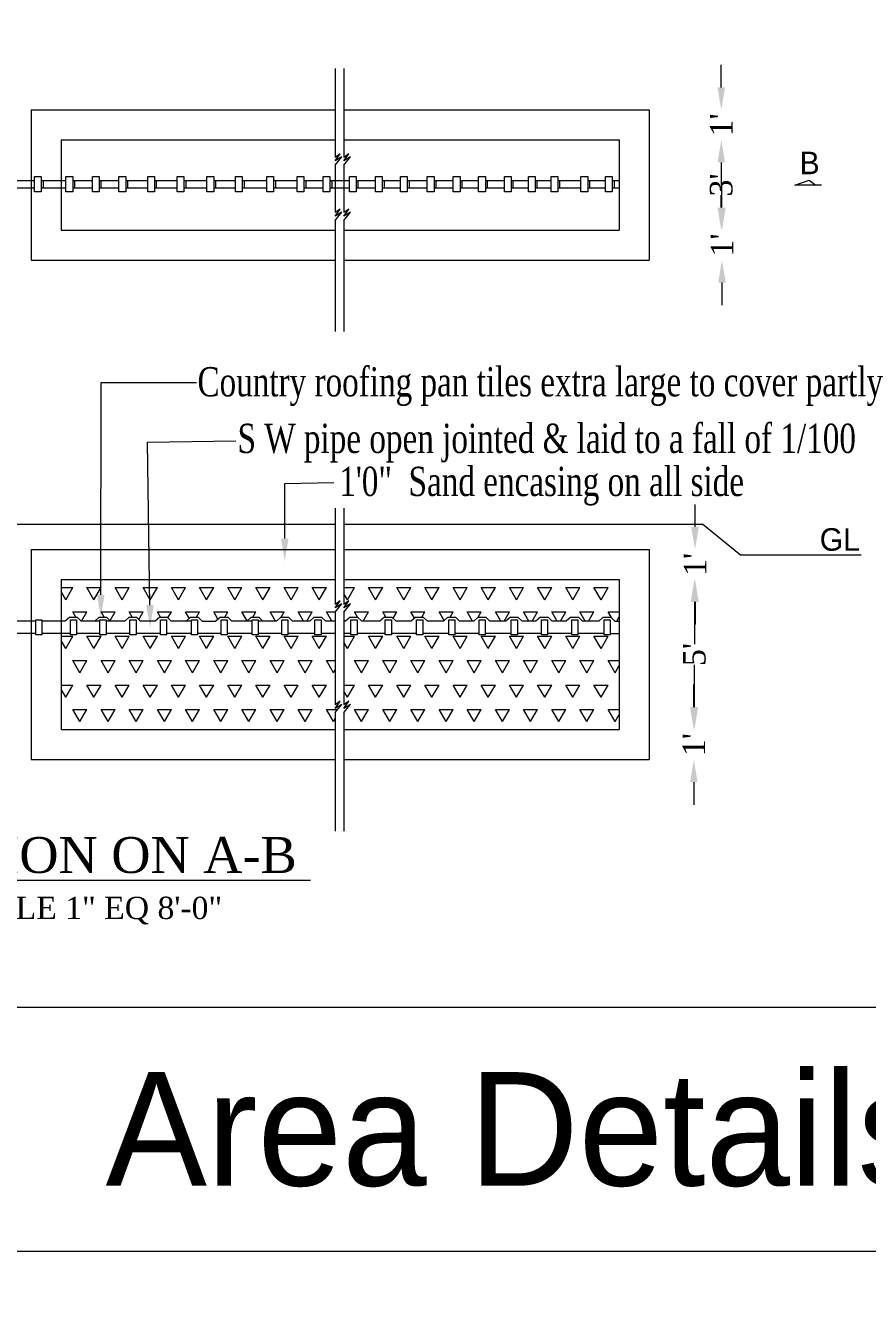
# Model space of a CAD drawing. Header units: millimetres. Extents: x 0 to 54.7, y 0 to 44.6.
# Drawn here: x 25.64 to 30.11, y 10.88 to 17.63 of the extents above; entities that cross this region are included whole.
import ezdxf
from ezdxf.enums import TextEntityAlignment as Align

# ---------------------------------------------------------------- set-up
doc = ezdxf.new("R2010")
doc.units = ezdxf.units.MM
doc.header["$MEASUREMENT"] = 0
doc.layers.get('0').update_dxf_attribs({"lineweight": 5})
doc.styles.add('STYLE 2', font='ANTQUABI.TTF')
doc.styles.add('style3', font='TIMES_0.TTF', dxfattribs={"width": 0.75})
doc.styles.add('TI', font='TIMES_0.TTF')
doc.styles.add('TIT', font='romantic.ttf')

msp = doc.modelspace()

# ---------------------------------------------------------------- linework, layer by layer
for p, q in [((29.3349, 17.3002), (29.3349, 17.4199)), ((27.2846, 17.3999), (27.2846, 16.9284)), ((27.3306, 17.3999), (27.3306, 16.9284)), ((25.6693, 17.1805), (25.6693, 16.3826)), ((25.6693, 17.1805), (27.2846, 17.1805)), ((27.3306, 17.1805), (28.9525, 17.1805)), ((28.9525, 17.1805), (28.9525, 16.3826)), ((25.8289, 17.0209), (25.8289, 16.5422)), ((25.8289, 17.0209), (27.2846, 17.0209)), ((27.3306, 17.0209), (28.7929, 17.0209)), ((28.7929, 17.0209), (28.7929, 16.5422)), ((27.3101, 16.9467), (27.2846, 16.9284)), ((27.2846, 16.9093), (27.3101, 16.9467)), ((27.3306, 16.9093), (27.3562, 16.9467)), ((27.3562, 16.9467), (27.3306, 16.9284)), ((27.3196, 16.9307), (27.2846, 16.9093)), ((27.2846, 16.8874), (27.3196, 16.9307)), ((27.2846, 16.8874), (27.2846, 16.6344)), ((27.3306, 16.8874), (27.3657, 16.9307)), ((27.3657, 16.9307), (27.3306, 16.9093)), ((27.3306, 16.8874), (27.3306, 16.6344)), ((29.3349, 16.9012), (29.3349, 16.8351)), ((29.3349, 16.9012), (29.3349, 16.7815)), ((25.6869, 16.7657), (25.6869, 16.8263)), ((25.6869, 16.8263), (25.7228, 16.8263)), ((25.7228, 16.8263), (25.7228, 16.7456)), ((25.8542, 16.8263), (25.8901, 16.8263)), ((25.8542, 16.7456), (25.8542, 16.8263)), ((25.8901, 16.8263), (25.8901, 16.7456)), ((25.9945, 16.8263), (26.0304, 16.8263)), ((25.9945, 16.7456), (25.9945, 16.8263)), ((26.0304, 16.8263), (26.0304, 16.7456)), ((26.1356, 16.8263), (26.1714, 16.8263)), ((26.1356, 16.7456), (26.1356, 16.8263)), ((26.1714, 16.8263), (26.1714, 16.7456)), ((26.2884, 16.8263), (26.3242, 16.8263)), ((26.2884, 16.7456), (26.2884, 16.8263)), ((26.3242, 16.8263), (26.3242, 16.7456)), ((26.4449, 16.8263), (26.4808, 16.8263)), ((26.4449, 16.7456), (26.4449, 16.8263)), ((26.4808, 16.8263), (26.4808, 16.7456)), ((26.6029, 16.8263), (26.6388, 16.8263)), ((26.6029, 16.7456), (26.6029, 16.8263)), ((26.6388, 16.8263), (26.6388, 16.7456)), ((26.7549, 16.8263), (26.7908, 16.8263)), ((26.7549, 16.7456), (26.7549, 16.8263)), ((26.7908, 16.8263), (26.7908, 16.7456)), ((26.9211, 16.8263), (26.957, 16.8263)), ((26.9211, 16.7456), (26.9211, 16.8263)), ((26.957, 16.8263), (26.957, 16.7456)), ((27.0826, 16.8263), (27.1184, 16.8263)), ((27.0826, 16.7456), (27.0826, 16.8263)), ((27.1184, 16.8263), (27.1184, 16.7456)), ((27.2205, 16.8263), (27.2564, 16.8263)), ((27.2205, 16.7456), (27.2205, 16.8263)), ((27.2564, 16.8263), (27.2564, 16.7456)), ((27.3594, 16.8263), (27.3953, 16.8263)), ((27.3594, 16.7456), (27.3594, 16.8263)), ((27.3953, 16.8263), (27.3953, 16.7456)), ((27.4981, 16.8263), (27.534, 16.8263)), ((27.4981, 16.7456), (27.4981, 16.8263)), ((27.534, 16.8263), (27.534, 16.7456)), ((27.6308, 16.8263), (27.6667, 16.8263)), ((27.6308, 16.7456), (27.6308, 16.8263)), ((27.6667, 16.8263), (27.6667, 16.7456)), ((27.7732, 16.8263), (27.8091, 16.8263)), ((27.7732, 16.7456), (27.7732, 16.8263)), ((27.8091, 16.8263), (27.8091, 16.7456)), ((27.9117, 16.8263), (27.9476, 16.8263)), ((27.9117, 16.7456), (27.9117, 16.8263)), ((27.9476, 16.8263), (27.9476, 16.7456)), ((28.0463, 16.8263), (28.0822, 16.8263)), ((28.0463, 16.7456), (28.0463, 16.8263)), ((28.0822, 16.8263), (28.0822, 16.7456)), ((28.1829, 16.8263), (28.2187, 16.8263)), ((28.1829, 16.7456), (28.1829, 16.8263)), ((28.2187, 16.8263), (28.2187, 16.7456)), ((28.3102, 16.8263), (28.3461, 16.8263)), ((28.3102, 16.7456), (28.3102, 16.8263)), ((28.3461, 16.8263), (28.3461, 16.7456)), ((28.4305, 16.8263), (28.4663, 16.8263)), ((28.4305, 16.7456), (28.4305, 16.8263)), ((28.4663, 16.8263), (28.4663, 16.7456)), ((28.5897, 16.8263), (28.6256, 16.8263)), ((28.5897, 16.7456), (28.5897, 16.8263)), ((28.6256, 16.8263), (28.6256, 16.7456)), ((28.7197, 16.8263), (28.7555, 16.8263)), ((28.7197, 16.7456), (28.7197, 16.8263)), ((28.7555, 16.8263), (28.7555, 16.7456)), ((25.5102, 16.8059), (25.6869, 16.8059)), ((25.5102, 16.7657), (25.6869, 16.7657)), ((25.6869, 16.7456), (25.6869, 16.7657)), ((25.7228, 16.7456), (25.6869, 16.7456)), ((25.7228, 16.8059), (25.8542, 16.8059)), ((25.7228, 16.7657), (25.8542, 16.7657)), ((25.7325, 16.8059), (25.7325, 16.7657)), ((25.8901, 16.7456), (25.8542, 16.7456)), ((25.8901, 16.8059), (25.9945, 16.8059)), ((25.8901, 16.7657), (25.9945, 16.7657)), ((25.8998, 16.8059), (25.8998, 16.7657)), ((26.0304, 16.7456), (25.9945, 16.7456)), ((26.0304, 16.8059), (26.1356, 16.8059)), ((26.0304, 16.7657), (26.1356, 16.7657)), ((26.0401, 16.8059), (26.0401, 16.7657)), ((26.1714, 16.7456), (26.1356, 16.7456)), ((26.1714, 16.8059), (26.2884, 16.8059)), ((26.1714, 16.7657), (26.2884, 16.7657)), ((26.1811, 16.8059), (26.1811, 16.7657)), ((26.3242, 16.7456), (26.2884, 16.7456)), ((26.3242, 16.8059), (26.4449, 16.8059)), ((26.3242, 16.7657), (26.4449, 16.7657)), ((26.334, 16.8059), (26.334, 16.7657)), ((26.4808, 16.7456), (26.4449, 16.7456)), ((26.4808, 16.8059), (26.6029, 16.8059)), ((26.4808, 16.7657), (26.6029, 16.7657)), ((26.4905, 16.8059), (26.4905, 16.7657)), ((26.6388, 16.7456), (26.6029, 16.7456)), ((26.6388, 16.8059), (26.7549, 16.8059)), ((26.6388, 16.7657), (26.7549, 16.7657)), ((26.6485, 16.8059), (26.6485, 16.7657)), ((26.7908, 16.7456), (26.7549, 16.7456)), ((26.7908, 16.8059), (26.9211, 16.8059)), ((26.7908, 16.7657), (26.9211, 16.7657)), ((26.8005, 16.8059), (26.8005, 16.7657)), ((26.957, 16.7456), (26.9211, 16.7456)), ((26.957, 16.8059), (27.0826, 16.8059)), ((26.957, 16.7657), (27.0826, 16.7657)), ((26.9667, 16.8059), (26.9667, 16.7657)), ((27.1184, 16.7456), (27.0826, 16.7456)), ((27.1184, 16.8059), (27.2205, 16.8059)), ((27.1184, 16.7657), (27.2205, 16.7657)), ((27.1281, 16.8059), (27.1281, 16.7657)), ((27.2564, 16.7456), (27.2205, 16.7456)), ((27.2564, 16.8059), (27.3594, 16.8059)), ((27.2564, 16.7657), (27.3594, 16.7657)), ((27.2661, 16.8059), (27.2661, 16.7657)), ((27.3953, 16.7456), (27.3594, 16.7456)), ((27.3953, 16.8059), (27.4981, 16.8059)), ((27.3953, 16.7657), (27.4981, 16.7657)), ((27.405, 16.8059), (27.405, 16.7657)), ((27.534, 16.7456), (27.4981, 16.7456)), ((27.534, 16.8059), (27.6308, 16.8059)), ((27.534, 16.7657), (27.6308, 16.7657)), ((27.5437, 16.8059), (27.5437, 16.7657)), ((27.6667, 16.7456), (27.6308, 16.7456)), ((27.6667, 16.8059), (27.7732, 16.8059)), ((27.6667, 16.7657), (27.7732, 16.7657)), ((27.6764, 16.8059), (27.6764, 16.7657)), ((27.8091, 16.7456), (27.7732, 16.7456)), ((27.8091, 16.8059), (27.9117, 16.8059)), ((27.8091, 16.7657), (27.9117, 16.7657)), ((27.8188, 16.8059), (27.8188, 16.7657)), ((27.9476, 16.7456), (27.9117, 16.7456)), ((27.9476, 16.8059), (28.0463, 16.8059)), ((27.9476, 16.7657), (28.0463, 16.7657)), ((27.9573, 16.8059), (27.9573, 16.7657)), ((28.0822, 16.7456), (28.0463, 16.7456)), ((28.0822, 16.8059), (28.1829, 16.8059)), ((28.0822, 16.7657), (28.1829, 16.7657)), ((28.0919, 16.8059), (28.0919, 16.7657)), ((28.2187, 16.7456), (28.1829, 16.7456)), ((28.2187, 16.8059), (28.3102, 16.8059)), ((28.2187, 16.7657), (28.3102, 16.7657)), ((28.2284, 16.8059), (28.2284, 16.7657)), ((28.3461, 16.7456), (28.3102, 16.7456)), ((28.3461, 16.8059), (28.4305, 16.8059)), ((28.3461, 16.7657), (28.4305, 16.7657)), ((28.3558, 16.8059), (28.3558, 16.7657)), ((28.4663, 16.7456), (28.4305, 16.7456)), ((28.4663, 16.8059), (28.5897, 16.8059)), ((28.4663, 16.7657), (28.5897, 16.7657)), ((28.476, 16.8059), (28.476, 16.7657)), ((28.6256, 16.7456), (28.5897, 16.7456)), ((28.6256, 16.8059), (28.7197, 16.8059)), ((28.6256, 16.7657), (28.7197, 16.7657)), ((28.6353, 16.8059), (28.6353, 16.7657)), ((28.7555, 16.7456), (28.7197, 16.7456)), ((28.7555, 16.8059), (28.7929, 16.8059)), ((28.7555, 16.7657), (28.7929, 16.7657)), ((28.7652, 16.8059), (28.7652, 16.7657)), ((29.3386, 16.6618), (29.3386, 16.7815)), ((29.7255, 16.7798), (29.8016, 16.8071)), ((29.8666, 16.7798), (29.7255, 16.7798)), ((29.8016, 16.8071), (29.8374, 16.7798)), ((29.3349, 16.6618), (29.3349, 16.728)), ((27.2846, 16.6152), (27.3101, 16.6526)), ((27.3101, 16.6526), (27.2846, 16.6344)), ((27.2846, 16.5933), (27.3196, 16.6366)), ((27.3196, 16.6366), (27.2846, 16.6152)), ((27.3562, 16.6526), (27.3306, 16.6344)), ((27.3306, 16.6152), (27.3562, 16.6526)), ((27.3657, 16.6366), (27.3306, 16.6152)), ((27.3306, 16.5933), (27.3657, 16.6366)), ((25.8289, 16.5422), (27.2846, 16.5422)), ((27.2846, 16.5933), (27.2846, 16.002)), ((27.3306, 16.5933), (27.3306, 16.002)), ((27.3306, 16.5422), (28.7929, 16.5422)), ((25.6693, 16.3826), (27.2846, 16.3826)), ((27.3306, 16.3826), (28.9525, 16.3826)), ((29.3386, 16.2629), (29.3386, 16.1432)), ((27.2846, 15.0641), (27.2846, 14.5527)), ((27.3306, 15.0641), (27.3306, 14.5527)), ((29.1954, 14.9644), (29.1954, 15.0841)), ((22.9697, 14.9796), (27.2846, 14.9796)), ((27.3306, 14.9796), (29.2375, 14.9796)), ((29.2375, 14.9796), (29.4364, 14.8166)), ((25.6693, 14.8447), (27.2846, 14.8447)), ((25.6693, 14.8447), (25.6693, 13.7276)), ((27.3306, 14.8447), (28.9525, 14.8447)), ((28.9525, 14.8447), (28.9525, 13.7276)), ((29.4364, 14.8166), (30.0778, 14.8166)), ((25.8289, 14.6851), (27.2846, 14.6851)), ((25.8289, 14.6851), (25.8289, 13.8872)), ((27.3306, 14.6851), (28.7929, 14.6851)), ((28.7929, 14.6851), (28.7929, 13.8872)), ((25.8289, 14.6425), (25.8909, 14.6425)), ((25.8535, 14.5777), (25.8289, 14.6203)), ((25.8535, 14.5777), (25.8909, 14.6425)), ((26.0031, 14.5777), (25.9657, 14.6425)), ((25.9657, 14.6425), (26.0405, 14.6425)), ((26.0031, 14.5777), (26.0405, 14.6425)), ((26.1527, 14.5777), (26.1153, 14.6425)), ((26.1153, 14.6425), (26.1901, 14.6425)), ((26.1527, 14.5777), (26.1901, 14.6425)), ((26.3023, 14.5777), (26.2649, 14.6425)), ((26.2649, 14.6425), (26.3397, 14.6425)), ((26.3023, 14.5777), (26.3397, 14.6425)), ((26.4519, 14.5777), (26.4145, 14.6425)), ((26.4145, 14.6425), (26.4893, 14.6425)), ((26.4519, 14.5777), (26.4893, 14.6425)), ((26.6015, 14.5777), (26.5641, 14.6425)), ((26.5641, 14.6425), (26.6389, 14.6425)), ((26.6015, 14.5777), (26.6389, 14.6425)), ((26.7511, 14.5777), (26.7137, 14.6425)), ((26.7137, 14.6425), (26.7885, 14.6425)), ((26.7511, 14.5777), (26.7885, 14.6425)), ((26.9008, 14.5777), (26.8633, 14.6425)), ((26.8634, 14.6425), (26.9382, 14.6425)), ((26.9007, 14.5777), (26.9382, 14.6425)), ((27.0504, 14.5777), (27.013, 14.6425)), ((27.013, 14.6425), (27.0878, 14.6425)), ((27.0504, 14.5777), (27.0878, 14.6425)), ((27.2, 14.5777), (27.1626, 14.6425)), ((27.1626, 14.6425), (27.2374, 14.6425)), ((27.2, 14.5777), (27.2374, 14.6425)), ((27.3306, 14.6425), (27.387, 14.6425)), ((27.3496, 14.5777), (27.3306, 14.6105)), ((27.3496, 14.5777), (27.387, 14.6425)), ((27.4992, 14.5777), (27.4618, 14.6425)), ((27.4618, 14.6425), (27.5366, 14.6425)), ((27.4992, 14.5777), (27.5366, 14.6425)), ((27.6488, 14.5777), (27.6114, 14.6425)), ((27.6114, 14.6425), (27.6862, 14.6425)), ((27.6488, 14.5777), (27.6862, 14.6425)), ((27.7984, 14.5777), (27.761, 14.6425)), ((27.761, 14.6425), (27.8358, 14.6425)), ((27.7984, 14.5777), (27.8358, 14.6425)), ((27.948, 14.5777), (27.9106, 14.6425)), ((27.9106, 14.6425), (27.9854, 14.6425)), ((27.948, 14.5777), (27.9854, 14.6425)), ((28.0976, 14.5777), (28.0602, 14.6425)), ((28.0602, 14.6425), (28.1351, 14.6425)), ((28.0976, 14.5777), (28.135, 14.6425)), ((28.2473, 14.5777), (28.2099, 14.6425)), ((28.2099, 14.6425), (28.2847, 14.6425)), ((28.2473, 14.5777), (28.2847, 14.6425)), ((28.3969, 14.5777), (28.3595, 14.6425)), ((28.3595, 14.6425), (28.4343, 14.6425)), ((28.3969, 14.5777), (28.4343, 14.6425)), ((28.5465, 14.5777), (28.5091, 14.6425)), ((28.5091, 14.6425), (28.5839, 14.6425)), ((28.5465, 14.5777), (28.5839, 14.6425)), ((28.6961, 14.5777), (28.6587, 14.6425)), ((28.6587, 14.6425), (28.7335, 14.6425)), ((28.6961, 14.5777), (28.7335, 14.6425)), ((25.9072, 14.4846), (25.8909, 14.5129)), ((25.8909, 14.5129), (25.9657, 14.5129)), ((25.9373, 14.4637), (25.9657, 14.5129)), ((26.0568, 14.4846), (26.0405, 14.5129)), ((26.0405, 14.5129), (26.1153, 14.5129)), ((26.0885, 14.4665), (26.1153, 14.5129)), ((26.2065, 14.4846), (26.1901, 14.5129)), ((26.1901, 14.5129), (26.2649, 14.5129)), ((26.2417, 14.4728), (26.2649, 14.5129)), ((26.3561, 14.4846), (26.3397, 14.5129)), ((26.3397, 14.5129), (26.4145, 14.5129)), ((26.3959, 14.4806), (26.4145, 14.5129)), ((26.5092, 14.4786), (26.4893, 14.5129)), ((26.4893, 14.5129), (26.5641, 14.5129)), ((26.5479, 14.4849), (26.5641, 14.5129)), ((26.6617, 14.4735), (26.6389, 14.5129)), ((26.6389, 14.5129), (26.7137, 14.5129)), ((26.6974, 14.4846), (26.7137, 14.5129)), ((26.8161, 14.4651), (26.7885, 14.5129)), ((26.7885, 14.5129), (26.8634, 14.5129)), ((26.8472, 14.4849), (26.8633, 14.5129)), ((26.9665, 14.4637), (26.9382, 14.5129)), ((26.9382, 14.5129), (27.013, 14.5129)), ((26.9966, 14.4846), (27.013, 14.5129)), ((27.1162, 14.4637), (27.0878, 14.5129)), ((27.0878, 14.5129), (27.1626, 14.5129)), ((27.1342, 14.4637), (27.1626, 14.5129)), ((27.2658, 14.4637), (27.2374, 14.5129)), ((27.2374, 14.5129), (27.2856, 14.5129)), ((27.2846, 14.5336), (27.3101, 14.571)), ((27.3101, 14.571), (27.2846, 14.5527)), ((27.2846, 14.5117), (27.3196, 14.555)), ((27.3196, 14.555), (27.2846, 14.5336)), ((27.3562, 14.571), (27.3306, 14.5527)), ((27.3306, 14.5336), (27.3562, 14.571)), ((27.3657, 14.555), (27.3306, 14.5336)), ((27.3306, 14.5117), (27.3657, 14.555)), ((27.403, 14.4851), (27.387, 14.5129)), ((27.387, 14.5129), (27.4618, 14.5129)), ((27.4334, 14.4637), (27.4618, 14.5129)), ((27.5528, 14.4848), (27.5366, 14.5129)), ((27.5366, 14.5129), (27.6114, 14.5129)), ((27.5917, 14.4788), (27.6114, 14.5129)), ((27.7056, 14.4793), (27.6862, 14.5129)), ((27.6862, 14.5129), (27.761, 14.5129)), ((27.745, 14.4851), (27.761, 14.5129)), ((27.8624, 14.4669), (27.8358, 14.5129)), ((27.8358, 14.5129), (27.9106, 14.5129)), ((27.8946, 14.4851), (27.9106, 14.5129)), ((28.0138, 14.4637), (27.9854, 14.5129)), ((27.9854, 14.5129), (28.0602, 14.5129)), ((28.0442, 14.4851), (28.0602, 14.5129)), ((28.1634, 14.4637), (28.135, 14.5129)), ((28.1351, 14.5129), (28.2099, 14.5129)), ((28.1815, 14.4637), (28.2099, 14.5129)), ((28.3131, 14.4637), (28.2847, 14.5129)), ((28.2847, 14.5129), (28.3595, 14.5129)), ((28.3311, 14.4637), (28.3595, 14.5129)), ((28.4627, 14.4637), (28.4343, 14.5129)), ((28.4343, 14.5129), (28.5091, 14.5129)), ((28.4807, 14.4637), (28.5091, 14.5129)), ((28.6123, 14.4637), (28.5839, 14.5129)), ((28.5839, 14.5129), (28.6587, 14.5129)), ((28.6303, 14.4637), (28.6587, 14.5129)), ((28.751, 14.4826), (28.7335, 14.5129)), ((28.7335, 14.5129), (28.7929, 14.5129)), ((29.1923, 14.5654), (29.1923, 14.3408)), ((29.1954, 14.5654), (29.1954, 14.4457)), ((25.6937, 14.4637), (25.5068, 14.4637)), ((25.6937, 14.4704), (25.7263, 14.4704)), ((25.6937, 14.39), (25.6937, 14.4704)), ((25.7263, 14.4704), (25.7263, 14.39)), ((25.8506, 14.4637), (25.7263, 14.4637)), ((25.874, 14.4846), (25.8506, 14.4637)), ((25.874, 14.4846), (25.9137, 14.4846)), ((25.8782, 14.4707), (25.9109, 14.4707)), ((25.8782, 14.39), (25.8782, 14.4707)), ((25.9109, 14.4707), (25.9109, 14.39)), ((25.9137, 14.4846), (25.9351, 14.4637)), ((26.0345, 14.4637), (25.9351, 14.4637)), ((26.0345, 14.4637), (25.9351, 14.4637)), ((26.0302, 14.4846), (26.0068, 14.4637)), ((26.0302, 14.4846), (26.0699, 14.4846)), ((26.0345, 14.4704), (26.0671, 14.4704)), ((26.0345, 14.39), (26.0345, 14.4704)), ((26.0671, 14.4704), (26.0671, 14.39)), ((26.1665, 14.4637), (26.0671, 14.4637)), ((26.0699, 14.4846), (26.0914, 14.4637)), ((26.1898, 14.4846), (26.1665, 14.4637)), ((26.1898, 14.4846), (26.2296, 14.4846)), ((26.1941, 14.4707), (26.2268, 14.4707)), ((26.1941, 14.39), (26.1941, 14.4707)), ((26.2268, 14.4707), (26.2268, 14.39)), ((26.2296, 14.4846), (26.251, 14.4637)), ((26.3288, 14.4637), (26.251, 14.4637)), ((26.3521, 14.4846), (26.3288, 14.4637)), ((26.3521, 14.4846), (26.3919, 14.4846)), ((26.3564, 14.4704), (26.3891, 14.4704)), ((26.3564, 14.39), (26.3564, 14.4704)), ((26.3891, 14.4704), (26.3891, 14.39)), ((26.3919, 14.4846), (26.4133, 14.4637)), ((26.5205, 14.4637), (26.4133, 14.4637)), ((26.5163, 14.4849), (26.4929, 14.4641)), ((26.5163, 14.4849), (26.556, 14.4849)), ((26.5205, 14.4707), (26.5532, 14.4707)), ((26.5205, 14.39), (26.5205, 14.4707)), ((26.5532, 14.4707), (26.5532, 14.39)), ((26.556, 14.4849), (26.5778, 14.4637)), ((26.5778, 14.4637), (26.6508, 14.4637)), ((26.6742, 14.4846), (26.6508, 14.4637)), ((26.6742, 14.4846), (26.6508, 14.4637)), ((26.6742, 14.4846), (26.7139, 14.4846)), ((26.6742, 14.4846), (26.7139, 14.4846)), ((26.6784, 14.4704), (26.7111, 14.4704)), ((26.6784, 14.39), (26.6784, 14.4704)), ((26.6784, 14.4704), (26.7111, 14.4704)), ((26.6784, 14.39), (26.6784, 14.4704)), ((26.7111, 14.4704), (26.7111, 14.39)), ((26.7111, 14.4704), (26.7111, 14.39)), ((26.7139, 14.4846), (26.7354, 14.4637)), ((26.7139, 14.4846), (26.7354, 14.4637)), ((26.8426, 14.4637), (26.7354, 14.4637)), ((26.8426, 14.4637), (26.7354, 14.4637)), ((26.8383, 14.4849), (26.8149, 14.4641)), ((26.8383, 14.4849), (26.878, 14.4849)), ((26.8426, 14.4707), (26.8752, 14.4707)), ((26.8426, 14.39), (26.8426, 14.4707)), ((26.8752, 14.4707), (26.8752, 14.39)), ((26.9728, 14.4637), (26.8752, 14.4637)), ((26.9728, 14.4637), (26.8752, 14.4637)), ((26.878, 14.4849), (26.8995, 14.4641)), ((26.9962, 14.4846), (26.9728, 14.4637)), ((26.9962, 14.4846), (27.0359, 14.4846)), ((27.0005, 14.4704), (27.0331, 14.4704)), ((27.0005, 14.39), (27.0005, 14.4704)), ((27.0331, 14.4704), (27.0331, 14.39)), ((27.0359, 14.4846), (27.0574, 14.4637)), ((27.1493, 14.4637), (27.0574, 14.4637)), ((27.1493, 14.4637), (27.1292, 14.4637)), ((27.1726, 14.4846), (27.1493, 14.4637)), ((27.1726, 14.4846), (27.2123, 14.4846)), ((27.1769, 14.4704), (27.2096, 14.4704)), ((27.1769, 14.39), (27.1769, 14.4704)), ((27.2096, 14.4704), (27.2096, 14.39)), ((27.2123, 14.4846), (27.2338, 14.4637)), ((27.2846, 14.4637), (27.2338, 14.4637)), ((27.2846, 14.4637), (27.2338, 14.4637)), ((27.2838, 14.4637), (27.2846, 14.4652)), ((27.2846, 14.5117), (27.2846, 14.0193)), ((27.3306, 14.5117), (27.3306, 14.0193)), ((27.3394, 14.4637), (27.3306, 14.4637)), ((27.3634, 14.4851), (27.3394, 14.4637)), ((27.3634, 14.4851), (27.4031, 14.4851)), ((27.3677, 14.4709), (27.4003, 14.4709)), ((27.3677, 14.3902), (27.3677, 14.4709)), ((27.4003, 14.4709), (27.4003, 14.3902)), ((27.4031, 14.4851), (27.4252, 14.4637)), ((27.5222, 14.4637), (27.4252, 14.4637)), ((27.5458, 14.4848), (27.5222, 14.4637)), ((27.5458, 14.4848), (27.5856, 14.4848)), ((27.5501, 14.4706), (27.5828, 14.4706)), ((27.5501, 14.3902), (27.5501, 14.4706)), ((27.5828, 14.4706), (27.5828, 14.3902)), ((27.5856, 14.4848), (27.6073, 14.4637)), ((27.6881, 14.4637), (27.6073, 14.4637)), ((27.7121, 14.4851), (27.6881, 14.4637)), ((27.7121, 14.4851), (27.7519, 14.4851)), ((27.7164, 14.4709), (27.7491, 14.4709)), ((27.7164, 14.3902), (27.7164, 14.4709)), ((27.7491, 14.4709), (27.7491, 14.3902)), ((27.7519, 14.4851), (27.7739, 14.4637)), ((27.8588, 14.4637), (27.7739, 14.4637)), ((27.8828, 14.4851), (27.8588, 14.4637)), ((27.8828, 14.4851), (27.9225, 14.4851)), ((27.887, 14.4706), (27.9197, 14.4706)), ((27.887, 14.3902), (27.887, 14.4706)), ((27.9197, 14.4706), (27.9197, 14.3902)), ((27.9225, 14.4851), (27.9445, 14.4637)), ((28.02, 14.4637), (27.9445, 14.4637)), ((28.0441, 14.4851), (28.02, 14.4637)), ((28.0441, 14.4851), (28.0838, 14.4851)), ((28.0483, 14.4706), (28.081, 14.4706)), ((28.0483, 14.3902), (28.0483, 14.4706)), ((28.081, 14.4706), (28.081, 14.3902)), ((28.0838, 14.4851), (28.1058, 14.4637)), ((28.1909, 14.4637), (28.1058, 14.4637)), ((28.1909, 14.4637), (28.1058, 14.4637)), ((28.2153, 14.4855), (28.1909, 14.4637)), ((28.2153, 14.4855), (28.255, 14.4855)), ((28.2196, 14.4709), (28.2522, 14.4709)), ((28.2196, 14.3902), (28.2196, 14.4709)), ((28.2522, 14.4709), (28.2522, 14.3902)), ((28.255, 14.4855), (28.2774, 14.4637)), ((28.3506, 14.4637), (28.2774, 14.4637)), ((28.3506, 14.4637), (28.2774, 14.4637)), ((28.375, 14.4855), (28.3506, 14.4637)), ((28.375, 14.4855), (28.4147, 14.4855)), ((28.3792, 14.4709), (28.4119, 14.4709)), ((28.3792, 14.3902), (28.3792, 14.4709)), ((28.4119, 14.4709), (28.4119, 14.3902)), ((28.4147, 14.4855), (28.4371, 14.4637)), ((28.5117, 14.4637), (28.4371, 14.4637)), ((28.5117, 14.4637), (28.4371, 14.4637)), ((28.5361, 14.4855), (28.5117, 14.4637)), ((28.5361, 14.4855), (28.5758, 14.4855)), ((28.5403, 14.4706), (28.573, 14.4706)), ((28.5403, 14.3902), (28.5403, 14.4706)), ((28.573, 14.4706), (28.573, 14.3902)), ((28.5758, 14.4855), (28.5982, 14.4637)), ((28.6839, 14.4637), (28.5982, 14.4637)), ((28.7083, 14.4855), (28.6839, 14.4637)), ((28.7083, 14.4855), (28.748, 14.4855)), ((28.7126, 14.4706), (28.7452, 14.4706)), ((28.7126, 14.3902), (28.7126, 14.4706)), ((28.7452, 14.4706), (28.7452, 14.3902)), ((28.748, 14.4855), (28.7704, 14.4637)), ((28.7704, 14.4637), (28.7929, 14.4637)), ((28.7799, 14.4637), (28.7929, 14.4863)), ((25.6937, 14.3972), (25.5068, 14.3972)), ((25.7263, 14.39), (25.6937, 14.39)), ((25.8782, 14.3972), (25.7263, 14.3972)), ((25.8289, 14.3833), (25.8909, 14.3833)), ((25.8535, 14.3186), (25.8909, 14.3833)), ((25.9109, 14.39), (25.8782, 14.39)), ((26.0345, 14.3972), (25.9109, 14.3972)), ((26.0345, 14.3972), (25.9109, 14.3972)), ((26.0031, 14.3186), (25.9657, 14.3833)), ((25.9657, 14.3833), (26.0405, 14.3833)), ((26.0031, 14.3186), (26.0405, 14.3833)), ((26.0671, 14.39), (26.0345, 14.39)), ((26.1941, 14.3972), (26.0671, 14.3972)), ((26.1527, 14.3186), (26.1153, 14.3833)), ((26.1153, 14.3833), (26.1901, 14.3833)), ((26.1527, 14.3186), (26.1901, 14.3833)), ((26.2268, 14.39), (26.1941, 14.39)), ((26.3564, 14.3972), (26.2268, 14.3972)), ((26.3023, 14.3186), (26.2649, 14.3833)), ((26.2649, 14.3833), (26.3397, 14.3833)), ((26.3023, 14.3186), (26.3397, 14.3833)), ((26.3891, 14.39), (26.3564, 14.39)), ((26.5205, 14.3972), (26.3891, 14.3972)), ((26.4519, 14.3186), (26.4145, 14.3833)), ((26.4145, 14.3833), (26.4893, 14.3833)), ((26.4519, 14.3186), (26.4893, 14.3833)), ((26.5532, 14.39), (26.5205, 14.39)), ((26.6784, 14.3972), (26.5532, 14.3972)), ((26.6015, 14.3186), (26.5641, 14.3833)), ((26.5641, 14.3833), (26.6389, 14.3833)), ((26.6015, 14.3186), (26.6389, 14.3833)), ((26.7111, 14.39), (26.6784, 14.39)), ((26.7111, 14.39), (26.6784, 14.39)), ((26.8426, 14.3972), (26.7111, 14.3972)), ((26.8426, 14.3972), (26.7111, 14.3972)), ((26.7511, 14.3186), (26.7137, 14.3833)), ((26.7137, 14.3833), (26.7885, 14.3833)), ((26.7511, 14.3186), (26.7885, 14.3833)), ((26.8752, 14.39), (26.8426, 14.39)), ((26.9008, 14.3186), (26.8633, 14.3833)), ((26.8634, 14.3833), (26.9382, 14.3833)), ((27.0005, 14.3972), (26.8752, 14.3972)), ((27.0005, 14.3972), (26.8752, 14.3972)), ((26.9007, 14.3186), (26.9382, 14.3833)), ((27.0331, 14.39), (27.0005, 14.39)), ((27.0504, 14.3186), (27.013, 14.3833)), ((27.013, 14.3833), (27.0878, 14.3833)), ((27.1769, 14.3972), (27.0331, 14.3972)), ((27.0504, 14.3186), (27.0878, 14.3833)), ((27.1769, 14.3972), (27.1292, 14.3972)), ((27.2, 14.3186), (27.1626, 14.3833)), ((27.1626, 14.3833), (27.2374, 14.3833)), ((27.2096, 14.39), (27.1769, 14.39)), ((27.2, 14.3186), (27.2374, 14.3833)), ((27.2846, 14.3972), (27.2096, 14.3972)), ((27.2846, 14.3972), (27.2096, 14.3972)), ((27.3677, 14.3972), (27.3306, 14.3972)), ((27.3306, 14.3833), (27.387, 14.3833)), ((27.3496, 14.3186), (27.387, 14.3833)), ((27.4003, 14.3902), (27.3677, 14.3902)), ((27.5501, 14.3972), (27.4003, 14.3972)), ((27.4992, 14.3186), (27.4618, 14.3833)), ((27.4618, 14.3833), (27.5366, 14.3833)), ((27.4992, 14.3186), (27.5366, 14.3833)), ((27.5828, 14.3902), (27.5501, 14.3902)), ((27.7164, 14.3972), (27.5828, 14.3972)), ((27.6488, 14.3186), (27.6114, 14.3833)), ((27.6114, 14.3833), (27.6862, 14.3833)), ((27.6488, 14.3186), (27.6862, 14.3833)), ((27.7491, 14.3902), (27.7164, 14.3902)), ((27.887, 14.3972), (27.7491, 14.3972)), ((27.887, 14.3972), (27.7491, 14.3972)), ((27.7984, 14.3186), (27.761, 14.3833)), ((27.761, 14.3833), (27.8358, 14.3833)), ((27.7984, 14.3186), (27.8358, 14.3833)), ((27.9197, 14.3902), (27.887, 14.3902)), ((27.948, 14.3186), (27.9106, 14.3833)), ((27.9106, 14.3833), (27.9854, 14.3833)), ((28.0483, 14.3972), (27.9197, 14.3972)), ((27.948, 14.3186), (27.9854, 14.3833)), ((28.081, 14.3902), (28.0483, 14.3902)), ((28.0976, 14.3186), (28.0602, 14.3833)), ((28.0602, 14.3833), (28.1351, 14.3833)), ((28.2196, 14.3972), (28.081, 14.3972)), ((28.2196, 14.3972), (28.081, 14.3972)), ((28.0976, 14.3186), (28.135, 14.3833)), ((28.2473, 14.3186), (28.2099, 14.3833)), ((28.2099, 14.3833), (28.2847, 14.3833)), ((28.2522, 14.3902), (28.2196, 14.3902)), ((28.2473, 14.3186), (28.2847, 14.3833)), ((28.3792, 14.3972), (28.2522, 14.3972)), ((28.3792, 14.3972), (28.2522, 14.3972)), ((28.3792, 14.3972), (28.2522, 14.3972)), ((28.3969, 14.3186), (28.3595, 14.3833)), ((28.3595, 14.3833), (28.4343, 14.3833)), ((28.4119, 14.3902), (28.3792, 14.3902)), ((28.3969, 14.3186), (28.4343, 14.3833)), ((28.5403, 14.3972), (28.4119, 14.3972)), ((28.5403, 14.3972), (28.4119, 14.3972)), ((28.5403, 14.3972), (28.4119, 14.3972)), ((28.5465, 14.3186), (28.5091, 14.3833)), ((28.5091, 14.3833), (28.5839, 14.3833)), ((28.573, 14.3902), (28.5403, 14.3902)), ((28.5465, 14.3186), (28.5839, 14.3833)), ((28.7126, 14.3972), (28.573, 14.3972)), ((28.6961, 14.3186), (28.6587, 14.3833)), ((28.6587, 14.3833), (28.7335, 14.3833)), ((28.6961, 14.3186), (28.7335, 14.3833)), ((28.7452, 14.3902), (28.7126, 14.3902)), ((28.7452, 14.3972), (28.7929, 14.3972)), ((25.8535, 14.3186), (25.8289, 14.3612)), ((27.3496, 14.3186), (27.3306, 14.3514)), ((25.9283, 14.189), (25.8909, 14.2538)), ((25.8909, 14.2538), (25.9657, 14.2538)), ((25.9283, 14.189), (25.9657, 14.2538)), ((26.0779, 14.189), (26.0405, 14.2538)), ((26.0405, 14.2538), (26.1153, 14.2538)), ((26.0779, 14.189), (26.1153, 14.2538)), ((26.2275, 14.189), (26.1901, 14.2538)), ((26.1901, 14.2538), (26.2649, 14.2538)), ((26.2275, 14.189), (26.2649, 14.2538)), ((26.3771, 14.189), (26.3397, 14.2538)), ((26.3397, 14.2538), (26.4145, 14.2538)), ((26.3771, 14.189), (26.4145, 14.2538)), ((26.5267, 14.189), (26.4893, 14.2538)), ((26.4893, 14.2538), (26.5641, 14.2538)), ((26.5267, 14.189), (26.5641, 14.2538)), ((26.6763, 14.189), (26.6389, 14.2538)), ((26.6389, 14.2538), (26.7137, 14.2538)), ((26.6763, 14.189), (26.7137, 14.2538)), ((26.8259, 14.189), (26.7885, 14.2538)), ((26.7885, 14.2538), (26.8634, 14.2538)), ((26.8259, 14.189), (26.8633, 14.2538)), ((26.9756, 14.189), (26.9382, 14.2538)), ((26.9382, 14.2538), (27.013, 14.2538)), ((26.9756, 14.189), (27.013, 14.2538)), ((27.1252, 14.189), (27.0878, 14.2538)), ((27.0878, 14.2538), (27.1626, 14.2538)), ((27.1252, 14.189), (27.1626, 14.2538)), ((27.2748, 14.189), (27.2374, 14.2538)), ((27.2374, 14.2538), (27.2846, 14.2538)), ((27.4244, 14.189), (27.387, 14.2538)), ((27.387, 14.2538), (27.4618, 14.2538)), ((27.4244, 14.189), (27.4618, 14.2538)), ((27.574, 14.189), (27.5366, 14.2538)), ((27.5366, 14.2538), (27.6114, 14.2538)), ((27.574, 14.189), (27.6114, 14.2538)), ((27.7236, 14.189), (27.6862, 14.2538)), ((27.6862, 14.2538), (27.761, 14.2538)), ((27.7236, 14.189), (27.761, 14.2538)), ((27.8732, 14.189), (27.8358, 14.2538)), ((27.8358, 14.2538), (27.9106, 14.2538)), ((27.8732, 14.189), (27.9106, 14.2538)), ((28.0228, 14.189), (27.9854, 14.2538)), ((27.9854, 14.2538), (28.0602, 14.2538)), ((28.0228, 14.189), (28.0602, 14.2538)), ((28.1724, 14.189), (28.135, 14.2538)), ((28.1351, 14.2538), (28.2099, 14.2538)), ((28.1724, 14.189), (28.2099, 14.2538)), ((28.3221, 14.189), (28.2847, 14.2538)), ((28.2847, 14.2538), (28.3595, 14.2538)), ((28.3221, 14.189), (28.3595, 14.2538)), ((28.4717, 14.189), (28.4343, 14.2538)), ((28.4343, 14.2538), (28.5091, 14.2538)), ((28.4717, 14.189), (28.5091, 14.2538)), ((28.6213, 14.189), (28.5839, 14.2538)), ((28.5839, 14.2538), (28.6587, 14.2538)), ((28.6213, 14.189), (28.6587, 14.2538)), ((28.7709, 14.189), (28.7335, 14.2538)), ((28.7335, 14.2538), (28.7929, 14.2538)), ((27.2748, 14.189), (27.2846, 14.206)), ((28.7709, 14.189), (28.7929, 14.2271)), ((29.1923, 14.0069), (29.1923, 14.2315)), ((25.8289, 14.1242), (25.8909, 14.1242)), ((25.8535, 14.0594), (25.8909, 14.1242)), ((26.0031, 14.0594), (25.9657, 14.1242)), ((25.9657, 14.1242), (26.0405, 14.1242)), ((26.0031, 14.0594), (26.0405, 14.1242)), ((26.1527, 14.0594), (26.1153, 14.1242)), ((26.1153, 14.1242), (26.1901, 14.1242)), ((26.1527, 14.0594), (26.1901, 14.1242)), ((26.3023, 14.0594), (26.2649, 14.1242)), ((26.2649, 14.1242), (26.3397, 14.1242)), ((26.3023, 14.0594), (26.3397, 14.1242)), ((26.4519, 14.0594), (26.4145, 14.1242)), ((26.4145, 14.1242), (26.4893, 14.1242)), ((26.4519, 14.0594), (26.4893, 14.1242)), ((26.6015, 14.0594), (26.5641, 14.1242)), ((26.5641, 14.1242), (26.6389, 14.1242)), ((26.6015, 14.0594), (26.6389, 14.1242)), ((26.7511, 14.0594), (26.7137, 14.1242)), ((26.7137, 14.1242), (26.7885, 14.1242)), ((26.7511, 14.0594), (26.7885, 14.1242)), ((26.9008, 14.0594), (26.8633, 14.1242)), ((26.8634, 14.1242), (26.9382, 14.1242)), ((26.9007, 14.0594), (26.9382, 14.1242)), ((27.0504, 14.0594), (27.013, 14.1242)), ((27.013, 14.1242), (27.0878, 14.1242)), ((27.0504, 14.0594), (27.0878, 14.1242)), ((27.2, 14.0594), (27.1626, 14.1242)), ((27.1626, 14.1242), (27.2374, 14.1242)), ((27.2, 14.0594), (27.2374, 14.1242)), ((27.3306, 14.1242), (27.387, 14.1242)), ((27.3496, 14.0594), (27.387, 14.1242)), ((27.4992, 14.0594), (27.4618, 14.1242)), ((27.4618, 14.1242), (27.5366, 14.1242)), ((27.4992, 14.0594), (27.5366, 14.1242)), ((27.6488, 14.0594), (27.6114, 14.1242)), ((27.6114, 14.1242), (27.6862, 14.1242)), ((27.6488, 14.0594), (27.6862, 14.1242)), ((27.7984, 14.0594), (27.761, 14.1242)), ((27.761, 14.1242), (27.8358, 14.1242)), ((27.7984, 14.0594), (27.8358, 14.1242)), ((27.948, 14.0594), (27.9106, 14.1242)), ((27.9106, 14.1242), (27.9854, 14.1242)), ((27.948, 14.0594), (27.9854, 14.1242)), ((28.0976, 14.0594), (28.0602, 14.1242)), ((28.0602, 14.1242), (28.1351, 14.1242)), ((28.0976, 14.0594), (28.135, 14.1242)), ((28.2473, 14.0594), (28.2099, 14.1242)), ((28.2099, 14.1242), (28.2847, 14.1242)), ((28.2473, 14.0594), (28.2847, 14.1242)), ((28.3969, 14.0594), (28.3595, 14.1242)), ((28.3595, 14.1242), (28.4343, 14.1242)), ((28.3969, 14.0594), (28.4343, 14.1242)), ((28.5465, 14.0594), (28.5091, 14.1242)), ((28.5091, 14.1242), (28.5839, 14.1242)), ((28.5465, 14.0594), (28.5839, 14.1242)), ((28.6961, 14.0594), (28.6587, 14.1242)), ((28.6587, 14.1242), (28.7335, 14.1242)), ((28.6961, 14.0594), (28.7335, 14.1242)), ((29.1891, 14.0069), (29.1891, 14.1265)), ((25.8535, 14.0594), (25.8289, 14.102)), ((27.3496, 14.0594), (27.3306, 14.0922)), ((25.9283, 13.9299), (25.8909, 13.9946)), ((25.8909, 13.9946), (25.9657, 13.9946)), ((25.9283, 13.9299), (25.9657, 13.9946)), ((26.0779, 13.9299), (26.0405, 13.9946)), ((26.0405, 13.9946), (26.1153, 13.9946)), ((26.0779, 13.9299), (26.1153, 13.9946)), ((26.2275, 13.9299), (26.1901, 13.9946)), ((26.1901, 13.9946), (26.2649, 13.9946)), ((26.2275, 13.9299), (26.2649, 13.9946)), ((26.3771, 13.9299), (26.3397, 13.9946)), ((26.3397, 13.9946), (26.4145, 13.9946)), ((26.3771, 13.9299), (26.4145, 13.9946)), ((26.5267, 13.9299), (26.4893, 13.9946)), ((26.4893, 13.9946), (26.5641, 13.9946)), ((26.5267, 13.9299), (26.5641, 13.9946)), ((26.6763, 13.9299), (26.6389, 13.9946)), ((26.6389, 13.9946), (26.7137, 13.9946)), ((26.6763, 13.9299), (26.7137, 13.9946)), ((26.8259, 13.9299), (26.7885, 13.9946)), ((26.7885, 13.9946), (26.8634, 13.9946)), ((26.8259, 13.9299), (26.8633, 13.9946)), ((26.9756, 13.9299), (26.9382, 13.9946)), ((26.9382, 13.9946), (27.013, 13.9946)), ((26.9756, 13.9299), (27.013, 13.9946)), ((27.1252, 13.9299), (27.0878, 13.9946)), ((27.0878, 13.9946), (27.1626, 13.9946)), ((27.1252, 13.9299), (27.1626, 13.9946)), ((27.2748, 13.9299), (27.2374, 13.9946)), ((27.2374, 13.9946), (27.2979, 13.9946)), ((27.3101, 14.0375), (27.2846, 14.0193)), ((27.2846, 14.0001), (27.3101, 14.0375)), ((27.3196, 14.0215), (27.2846, 14.0001)), ((27.2846, 13.9782), (27.3196, 14.0215)), ((27.2846, 13.9782), (27.2846, 13.347)), ((27.3306, 14.0001), (27.3562, 14.0375)), ((27.3562, 14.0375), (27.3306, 14.0193)), ((27.3306, 13.9782), (27.3657, 14.0215)), ((27.3657, 14.0215), (27.3306, 14.0001)), ((27.3306, 13.9782), (27.3306, 13.347)), ((27.4244, 13.9299), (27.387, 13.9946)), ((27.387, 13.9946), (27.4618, 13.9946)), ((27.4244, 13.9299), (27.4618, 13.9946)), ((27.574, 13.9299), (27.5366, 13.9946)), ((27.5366, 13.9946), (27.6114, 13.9946)), ((27.574, 13.9299), (27.6114, 13.9946)), ((27.7236, 13.9299), (27.6862, 13.9946)), ((27.6862, 13.9946), (27.761, 13.9946)), ((27.7236, 13.9299), (27.761, 13.9946)), ((27.8732, 13.9299), (27.8358, 13.9946)), ((27.8358, 13.9946), (27.9106, 13.9946)), ((27.8732, 13.9299), (27.9106, 13.9946)), ((28.0228, 13.9299), (27.9854, 13.9946)), ((27.9854, 13.9946), (28.0602, 13.9946)), ((28.0228, 13.9299), (28.0602, 13.9946)), ((28.1724, 13.9299), (28.135, 13.9946)), ((28.1351, 13.9946), (28.2099, 13.9946)), ((28.1724, 13.9299), (28.2099, 13.9946)), ((28.3221, 13.9299), (28.2847, 13.9946)), ((28.2847, 13.9946), (28.3595, 13.9946)), ((28.3221, 13.9299), (28.3595, 13.9946)), ((28.4717, 13.9299), (28.4343, 13.9946)), ((28.4343, 13.9946), (28.5091, 13.9946)), ((28.4717, 13.9299), (28.5091, 13.9946)), ((28.6213, 13.9299), (28.5839, 13.9946)), ((28.5839, 13.9946), (28.6587, 13.9946)), ((28.6213, 13.9299), (28.6587, 13.9946)), ((28.7709, 13.9299), (28.7335, 13.9946)), ((28.7335, 13.9946), (28.7929, 13.9946)), ((27.2748, 13.9299), (27.2846, 13.9469)), ((28.7709, 13.9299), (28.7929, 13.968)), ((25.8289, 13.8872), (27.2846, 13.8872)), ((27.3306, 13.8872), (28.7929, 13.8872)), ((25.6693, 13.7276), (27.2846, 13.7276)), ((27.3306, 13.7276), (28.9525, 13.7276)), ((29.1891, 13.6079), (29.1891, 13.4882)), ((25.3097, 11.1158), (45.6271, 11.1158))]:
    msp.add_line(p, q)
for points in [[(0, 44.5566), (54.7491, 44.5566), (54.7491, 12.4106), (0, 12.4106)], [(21.49, 19.2095), (30.3957, 19.2095), (30.3957, 12.4106), (21.49, 12.4106)]]:
    msp.add_lwpolyline(points, close=True)
for points in [[(26.0393, 14.6043), (26.0408, 15.7324), (26.5469, 15.7324)], [(26.3, 14.5489), (26.2875, 15.415), (26.7566, 15.4214)], [(27.0166, 14.9027), (27.0166, 15.1959), (27.2768, 15.2004)]]:
    msp.add_lwpolyline(points)
at = {"ltscale": 2}
msp.add_lwpolyline([(0, 0), (54.7491, 0), (54.7491, 12.4106), (0, 12.4106)], close=True, dxfattribs=at)
for points in [[(29.3149, 17.3002), (29.3548, 17.3002), (29.3349, 17.1805)], [(29.3149, 16.9012), (29.3548, 16.9012), (29.3349, 17.0209)], [(29.3149, 16.9012), (29.3548, 16.9012), (29.3349, 17.0209)], [(29.3149, 16.6618), (29.3548, 16.6618), (29.3349, 16.5422)], [(29.3187, 16.6618), (29.3586, 16.6618), (29.3386, 16.5422)], [(29.3187, 16.2629), (29.3586, 16.2629), (29.3386, 16.3826)], [(29.1755, 14.9644), (29.2154, 14.9644), (29.1954, 14.8447)], [(27.0365, 14.9027), (27.0166, 14.783), (26.9966, 14.9027)], [(29.1723, 14.5654), (29.2122, 14.5654), (29.1923, 14.6851)], [(29.1755, 14.5654), (29.2154, 14.5654), (29.1954, 14.6851)], [(26.0592, 14.6042), (26.0391, 14.4846), (26.0193, 14.6043)], [(26.32, 14.5491), (26.3018, 14.4292), (26.2801, 14.5486)], [(29.1692, 14.0069), (29.2091, 14.0069), (29.1891, 13.8872)], [(29.1723, 14.0069), (29.2122, 14.0069), (29.1923, 13.8872)], [(29.1692, 13.6079), (29.2091, 13.6079), (29.1891, 13.7276)]]:
    msp.add_solid(points)

# ---------------------------------------------------------------- texts
for s, height, p in [('B', 0.1197, (29.8041, 16.8986)), ('GL', 0.11969, (29.9645, 14.8977))]:
    msp.add_text(s, height=height).set_placement(p, align=Align.MIDDLE_CENTER)
at = {"style": 'style3', "width": 0.75}
for s, p in [('Country roofing pan tiles extra large to cover partly', (28.3734, 15.7358)), ('S W pipe open jointed & laid to a fall of 1/100', (28.408, 15.435)), ('1\'0"  Sand encasing on all side', (28.3808, 15.2064))]:
    msp.add_text(s, height=0.155596, dxfattribs=at).set_placement(p, align=Align.MIDDLE_CENTER)
at = {"style": 'style3'}
msp.add_text('%%USECTION ON A-B ', height=0.190892, dxfattribs=at).set_placement((25.979, 13.2208), align=Align.MIDDLE_CENTER)
at = {"style": 'TI'}
msp.add_text('SCALE 1" EQ 8\'-0"', height=0.118402, dxfattribs=at).set_placement((25.2391, 12.8805))
at = {"style": 'STYLE 2'}
msp.add_text('Area Details', height=0.603741, dxfattribs=at).set_placement((28.2633, 11.4635), align=Align.CENTER)
at = {"char_height": 0.11969, "attachment_point": 5, "rotation": 90, "style": 'TIT'}
for s, insert in [("\\A1;1'", (29.3349, 17.1007)), ("\\A1;3'", (29.3349, 16.7815)), ("\\A1;1'", (29.3386, 16.4624)), ("\\A1;1'", (29.1954, 14.7649)), ("\\A1;5'", (29.1923, 14.2861)), ("\\A1;1'", (29.1891, 13.8074))]:
    msp.add_mtext(s, dxfattribs=dict(at, insert=insert))

doc.saveas('drawing.dxf')
